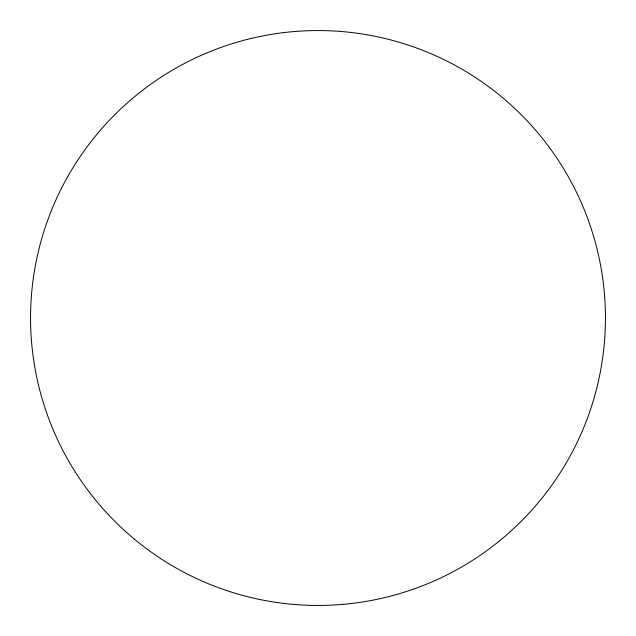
<?xml version="1.0" encoding="UTF-8"?>
<svg xmlns="http://www.w3.org/2000/svg" width="636" height="636" viewBox="0 0 636 636"><rect width="100%" height="100%" fill="white"/><g stroke="black" fill="none" stroke-linecap="round" stroke-linejoin="round"><path stroke-width="0.95" d="M134.498 539.249A287.44 287.44 0 0 0 601.354 366.296A287.44 287.44 0 0 0 218.148 48.463A287.44 287.44 0 0 0 134.498 539.249"/></g></svg>
